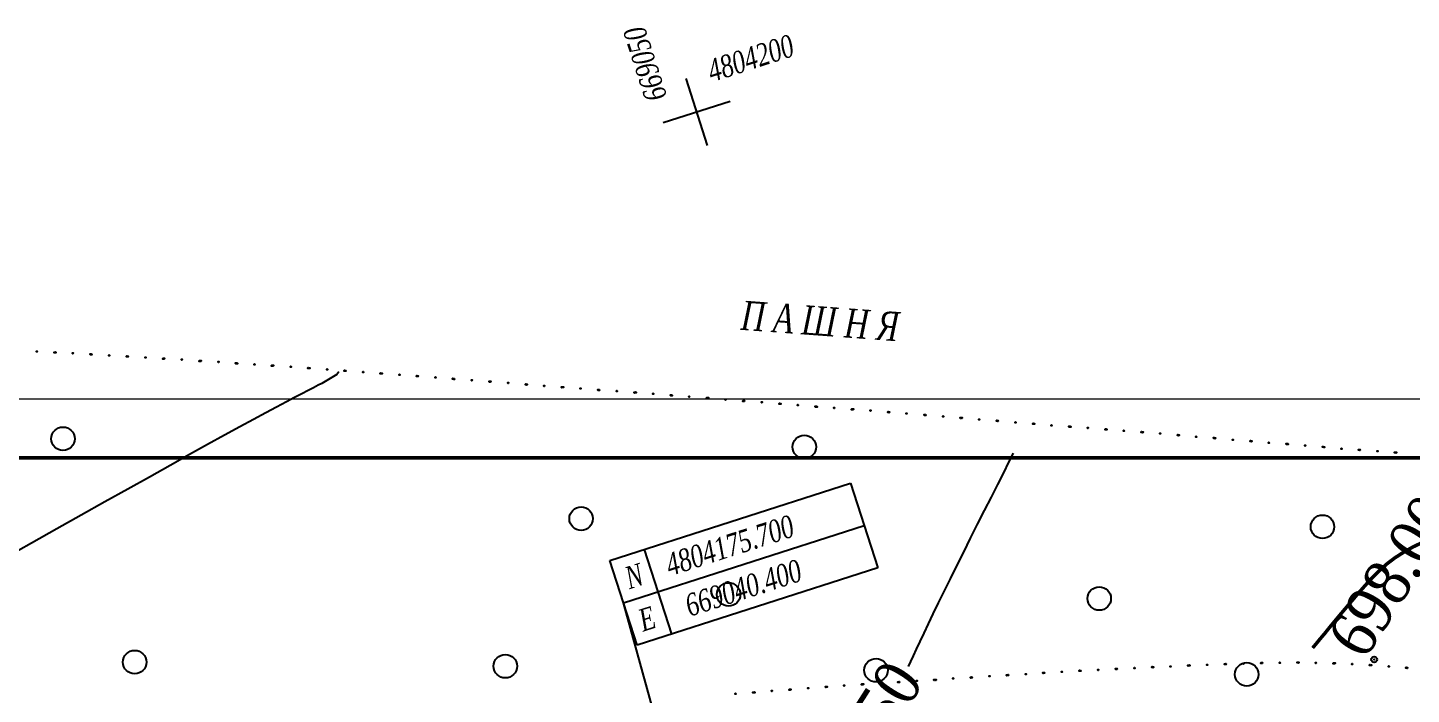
# Model space of a CAD drawing. Header units: millimetres. Extents: x 1353783 to 6492029790, y -7276956 to -512500.
# Drawn here: x 9965844 to 9977647, y -2783346 to -2777663 of the extents above; entities that cross this region are included whole.
import ezdxf

# ---------------------------------------------------------------- set-up
doc = ezdxf.new("R2010")
doc.units = ezdxf.units.MM
doc.linetypes.add('CONTI', pattern=[0])
doc.layers.get('0').update_dxf_attribs({"lineweight": 5})
doc.layers.get('Defpoints').update_dxf_attribs({"color": 255})
for name, color, linetype in [('GOR_BUNKNOWN', 212, 'CONTI'), ('GORIZUNKNOWN', 32, 'CONTI'), ('NAD_MРЕЛЬЕФ', 7, 'CONTI'), ('PI_DTUNKNOWN', 250, 'CONTI'), ('SETKR', 7, 'CONTI'), ('SIT_LРЕЛЬЕФ', 7, 'CONTI'), ('ZAPSKРАСТЕНИ', 94, 'CONTI'), ('ГРАНИЦЫ', 7, 'CONTI'), ('РЕЛЬЕФ', 7, 'CONTI')]:
    doc.layers.add(name, color=color, linetype=linetype)
doc.layers.add('штамп', color=7, linetype='Continuous', lineweight=50)
doc.styles.add('SHRFT', font='', dxfattribs={"width": 0.75})
doc.styles.add('tandem1', font='', dxfattribs={"width": 0.9})
doc.styles.get('SHRFT').set_extended_font_data('Times New Roman Cyr', italic=True)
doc.styles.get('tandem1').set_extended_font_data('Times New Roman')

# ---------------------------------------------------------------- blocks, each defined once
blk = doc.blocks.new('BL_333')
at = {"color": 0}
for p, q in [((0, -3), (0, 3)), ((-3, 0), (3, 0))]:
    blk.add_line(p, q, dxfattribs=at)
blk = doc.blocks.new('BL_2004')
at = {"color": 0}
blk.add_circle((0, 0), 1, dxfattribs=at)
blk = doc.blocks.new('оо')
at = {"layer": 'GOR_BUNKNOWN', "color": 9, "true_color": 0xc7c8ca, "const_width": 0.15}
blk.add_lwpolyline([(222893.563, -3431485.602), (222892.893, -3431485.622), (222892.313, -3431485.662), (222891.793, -3431485.732), (222891.323, -3431485.832), (222890.913, -3431485.942), (222890.543, -3431486.072), (222890.193, -3431486.222), (222889.873, -3431486.382), (222889.563, -3431486.552), (222889.243, -3431486.742), (222888.923, -3431486.932), (222888.603, -3431487.132), (222888.283, -3431487.332), (222887.963, -3431487.532), (222887.663, -3431487.722), (222887.363, -3431487.912), (222887.093, -3431488.092), (222886.833, -3431488.252), (222886.603, -3431488.402), (222886.413, -3431488.522)], dxfattribs=at)
at = {"layer": 'GORIZUNKNOWN', "color": 9, "true_color": 0xc7c8ca}
for points in [[(222850.473, -3431464.612), (222850.353, -3431464.692), (222849.633, -3431464.862), (222849.453, -3431464.892), (222849.233, -3431464.932), (222848.983, -3431464.972), (222848.683, -3431465.022), (222848.333, -3431465.082), (222847.943, -3431465.152), (222847.483, -3431465.232), (222846.963, -3431465.322), (222846.383, -3431465.432), (222845.733, -3431465.552), (222845.003, -3431465.692), (222844.193, -3431465.852), (222843.323, -3431466.022), (222842.393, -3431466.212), (222841.403, -3431466.412), (222840.363, -3431466.622), (222839.273, -3431466.842), (222838.133, -3431467.072), (222836.963, -3431467.312), (222835.753, -3431467.562), (222834.513, -3431467.812)], [(222869.763, -3431484.002), (222869.913, -3431483.832), (222870.103, -3431483.632), (222870.313, -3431483.402), (222870.563, -3431483.142), (222870.833, -3431482.852), (222871.123, -3431482.532), (222871.453, -3431482.192), (222871.813, -3431481.812), (222872.193, -3431481.422), (222872.603, -3431480.992), (222873.033, -3431480.542), (222873.493, -3431480.082), (222873.953, -3431479.602), (222874.423, -3431479.132), (222874.883, -3431478.662), (222875.333, -3431478.212), (222875.753, -3431477.782), (222876.153, -3431477.382), (222876.503, -3431477.022), (222876.813, -3431476.712)]]:
    blk.add_lwpolyline(points, dxfattribs=at)
at = {"layer": 'PI_DTUNKNOWN', "color": 9, "true_color": 0xc7c8ca}
blk.add_circle((222888.763, -3431489.792), 0.125, dxfattribs=at)
blk.add_point((222888.763, -3431489.792), dxfattribs=at)
at = {"layer": 'SIT_LРЕЛЬЕФ', "color": 9, "true_color": 0xc7c8ca}
for centre in [(222838.473, -3431459.852), (222839.173, -3431460.122), (222839.213, -3431460.132), (222839.913, -3431460.392), (222840.613, -3431460.662), (222840.653, -3431460.682), (222841.353, -3431460.952), (222842.053, -3431461.222), (222842.103, -3431461.242), (222842.803, -3431461.512), (222843.503, -3431461.792), (222843.553, -3431461.802), (222844.253, -3431462.072), (222844.953, -3431462.362), (222845.003, -3431462.372), (222845.703, -3431462.642), (222846.403, -3431462.922), (222846.443, -3431462.942), (222847.143, -3431463.212), (222847.833, -3431463.492), (222847.883, -3431463.502), (222848.583, -3431463.782), (222849.273, -3431464.062), (222849.323, -3431464.082), (222850.023, -3431464.362), (222850.713, -3431464.642), (222850.753, -3431464.662), (222851.453, -3431464.942), (222852.143, -3431465.222), (222852.193, -3431465.242), (222852.893, -3431465.522), (222853.583, -3431465.802), (222853.623, -3431465.822), (222854.323, -3431466.102), (222855.013, -3431466.382), (222855.063, -3431466.412), (222855.763, -3431466.692), (222856.453, -3431466.972), (222856.503, -3431466.992), (222857.193, -3431467.272), (222857.893, -3431467.562), (222857.933, -3431467.582), (222858.623, -3431467.862), (222859.323, -3431468.152), (222859.373, -3431468.162), (222860.063, -3431468.442), (222860.763, -3431468.732), (222860.803, -3431468.752), (222861.503, -3431469.022), (222862.203, -3431469.312), (222862.253, -3431469.322), (222862.943, -3431469.602), (222863.643, -3431469.892), (222863.683, -3431469.912), (222864.373, -3431470.192), (222865.073, -3431470.482), (222865.123, -3431470.492), (222865.803, -3431470.782), (222866.503, -3431471.072), (222866.553, -3431471.082), (222867.243, -3431471.362), (222867.943, -3431471.652), (222867.983, -3431471.672), (222868.673, -3431471.952), (222869.373, -3431472.242), (222869.423, -3431472.262), (222870.113, -3431472.542), (222870.813, -3431472.832), (222870.863, -3431472.842), (222871.553, -3431473.122), (222872.253, -3431473.412), (222872.293, -3431473.432), (222872.983, -3431473.712), (222873.683, -3431474.002), (222873.733, -3431474.022), (222874.423, -3431474.302), (222875.113, -3431474.592), (222875.163, -3431474.612), (222875.853, -3431474.902), (222876.553, -3431475.182), (222876.593, -3431475.202), (222877.283, -3431475.492), (222877.983, -3431475.772), (222878.023, -3431475.792), (222878.713, -3431476.082), (222879.413, -3431476.362), (222879.463, -3431476.382), (222880.153, -3431476.662), (222880.853, -3431476.952), (222880.893, -3431476.962), (222881.583, -3431477.242), (222882.283, -3431477.532), (222882.333, -3431477.552), (222883.023, -3431477.832), (222883.713, -3431478.122), (222883.753, -3431478.142), (222884.443, -3431478.432), (222885.143, -3431478.712), (222885.193, -3431478.742), (222885.883, -3431479.032), (222886.583, -3431479.312), (222886.623, -3431479.332), (222887.313, -3431479.622), (222888.013, -3431479.902), (222888.063, -3431479.922), (222888.753, -3431480.212), (222889.453, -3431480.492), (222889.493, -3431480.522), (222890.183, -3431480.812), (222890.873, -3431481.082), (222890.913, -3431481.102), (222891.613, -3431481.382), (222892.303, -3431481.662), (222892.353, -3431481.682), (222862.383, -3431482.852), (222863.113, -3431483.032), (222863.163, -3431483.042), (222863.893, -3431483.212), (222864.623, -3431483.392), (222864.663, -3431483.402), (222865.403, -3431483.572), (222866.133, -3431483.752), (222866.173, -3431483.762), (222866.903, -3431483.942), (222867.633, -3431484.122), (222867.683, -3431484.132), (222868.413, -3431484.312), (222869.133, -3431484.502), (222869.183, -3431484.512), (222869.913, -3431484.692), (222870.633, -3431484.882), (222870.693, -3431484.902), (222871.423, -3431485.072), (222872.143, -3431485.262), (222872.193, -3431485.272), (222872.923, -3431485.452), (222873.643, -3431485.642), (222873.703, -3431485.652), (222874.423, -3431485.842), (222875.143, -3431486.022), (222875.193, -3431486.032), (222875.923, -3431486.222), (222876.643, -3431486.402), (222876.693, -3431486.422), (222877.413, -3431486.612), (222878.143, -3431486.802), (222878.193, -3431486.822), (222878.913, -3431487.012), (222879.643, -3431487.202), (222879.683, -3431487.222), (222880.403, -3431487.422), (222881.133, -3431487.612), (222881.183, -3431487.622), (222881.913, -3431487.832), (222882.633, -3431488.032), (222882.683, -3431488.042), (222883.403, -3431488.252), (222884.123, -3431488.462), (222884.173, -3431488.472), (222884.893, -3431488.692), (222885.603, -3431488.912), (222885.643, -3431488.932), (222886.353, -3431489.172), (222887.063, -3431489.422), (222887.113, -3431489.432), (222887.813, -3431489.692), (222888.513, -3431489.962), (222888.563, -3431489.982), (222889.263, -3431490.262), (222889.953, -3431490.542), (222889.993, -3431490.562)]:
    blk.add_circle(centre, 0.02, dxfattribs=at)
at = {"layer": 'ГРАНИЦЫ', "color": 9, "linetype": 'CONTI', "true_color": 0xc7c8ca}
for p, q in [((222859.013, -3431475.802), (222869.793, -3431475.802)), ((222859.013, -3431479.602), (222859.013, -3431475.802)), ((222860.553, -3431475.802), (222860.553, -3431479.602)), ((222869.793, -3431475.802), (222869.793, -3431479.602)), ((222858.793, -3431483.032), (222859.013, -3431477.702)), ((222859.013, -3431477.702), (222869.793, -3431477.702)), ((222869.793, -3431479.602), (222859.013, -3431479.602))]:
    blk.add_line(p, q, dxfattribs=at)
at = {"layer": 'SETKR', "color": 9, "true_color": 0xc7c8ca, "xscale": 0.5000000000000001, "yscale": 0.5000000000000001, "zscale": 0.5000000000000001}
blk.add_blockref('BL_333', (222868.393, -3431458.732), dxfattribs=at)
at = {"layer": 'ZAPSKРАСТЕНИ', "color": 9, "true_color": 0xc7c8ca, "xscale": 0.5000000000000001, "yscale": 0.5000000000000001, "zscale": 0.5000000000000001}
for p in [(222838.393, -3431463.732), (222838.393, -3431473.732), (222858.393, -3431473.732), (222868.393, -3431473.732), (222853.393, -3431478.732), (222863.393, -3431478.732), (222868.393, -3431483.732), (222878.393, -3431483.732), (222888.393, -3431483.732), (222883.393, -3431488.732)]:
    blk.add_blockref('BL_2004', p, dxfattribs=at)
at = {"layer": 'NAD_MРЕЛЬЕФ', "color": 9, "true_color": 0xc7c8ca, "style": 'SHRFT', "width": 0.75}
blk.add_text('П А Ш Н Я', height=1.25, rotation=337.99999, dxfattribs=at).set_placement((222867.313, -3431468.142))
at = {"layer": 'ГРАНИЦЫ', "color": 9, "true_color": 0xc7c8ca, "style": 'SHRFT', "width": 0.75}
for s, p in [('N', (222859.433, -3431477.232)), ('4804175.700', (222861.253, -3431477.232)), ('E', (222859.433, -3431479.132)), (' 669040.400', (222861.253, -3431479.132))]:
    blk.add_text(s, height=0.95, dxfattribs=at).set_placement(p)
at = {"layer": 'РЕЛЬЕФ', "color": 9, "true_color": 0xc7c8ca, "style": 'SHRFT', "width": 0.75}
blk.add_text('669050', height=0.95, rotation=90, dxfattribs=at).set_placement((222867.393, -3431457.732))
blk.add_text('4804200', height=0.95, dxfattribs=at).set_placement((222869.393, -3431457.732))

msp = doc.modelspace()

# ---------------------------------------------------------------- linework, layer by layer
at = {"layer": 'штамп', "linetype": 'Continuous', "lineweight": 18}
msp.add_lwpolyline([(10055462, -2780831), (9936562, -2780831), (9936562, -2864931), (10055462, -2864931)], close=True, dxfattribs=at)
at = {"layer": 'штамп', "linetype": 'Continuous', "lineweight": 50}
msp.add_lwpolyline([(9938562, -2781331), (10054962, -2781331), (10054962, -2864431), (9938562, -2864431)], close=True, dxfattribs=at)

# ---------------------------------------------------------------- block references
at = {"layer": 'РЕЛЬЕФ', "color": 240, "lineweight": 30, "true_color": 0xed1f24, "xscale": 200.0000000000001, "yscale": 200.0000000000001, "zscale": 200.0000000000001, "rotation": 17.80578495452471}
msp.add_blockref('оо', (-242329121, 637008728), dxfattribs=at)

# ---------------------------------------------------------------- texts
at = {"layer": 'Defpoints', "color": 252, "true_color": 0x939598, "char_height": 396, "width": 748, "attachment_point": 5, "rotation": 57.4042, "style": 'tandem1'}
for s, insert in [('698.00', (9977481, -2782338)), ('697.50', (9972936, -2783758))]:
    msp.add_mtext(s, dxfattribs=dict(at, insert=insert))

doc.saveas('drawing.dxf')
